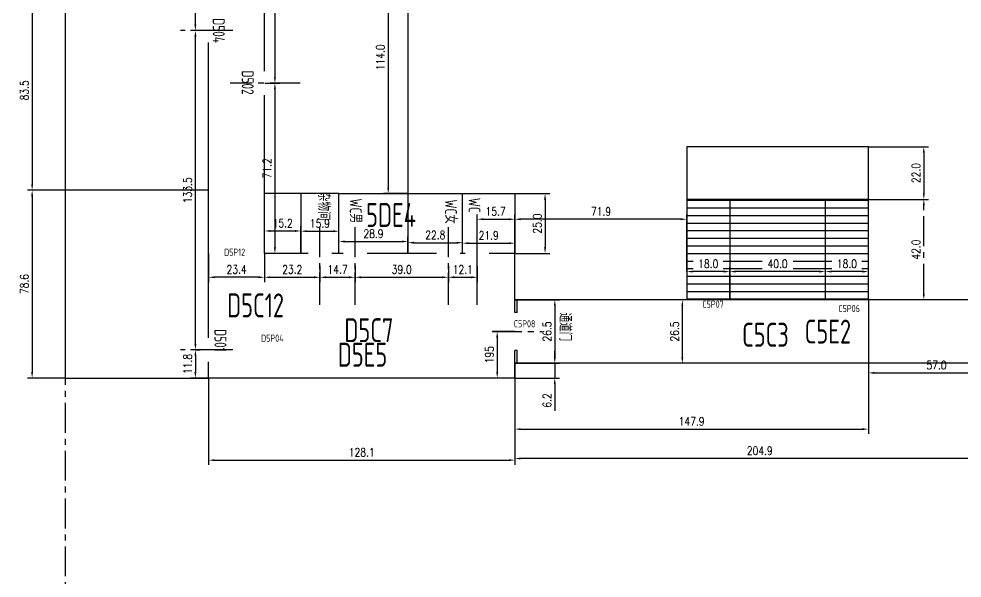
# Model space of a CAD drawing. Header units: millimetres. Extents: x -1254 to 4822, y -4397 to 16.
# Drawn here: x -19.3 to 375.2, y -1253.3 to -1019.4 of the extents above; entities that cross this region are included whole.
import ezdxf

# ---------------------------------------------------------------- set-up
doc = ezdxf.new("R2010")
doc.units = ezdxf.units.MM
doc.header["$LTSCALE"] = 10
doc.linetypes.add('CENTER', pattern=[2, 1.25, -0.25, 0.25, -0.25])
for name, color, linetype in [('1轮廓实线层', 7, 'Continuous'), ('3中心线层', 1, 'CENTER'), ('5剖面线层', 2, 'Continuous'), ('6文字层', 5, 'Continuous')]:
    doc.layers.add(name, color=color, linetype=linetype)
doc.styles.add('PC_TEXTSTYLE', font='gbenor.shx', dxfattribs={"width": 0.8, "bigfont": 'hzfs.shx'})
doc.styles.add('TH_GBDIM', font='romans.shx', dxfattribs={"width": 0.8, "bigfont": 'gbcbig.shx'})
doc.dimstyles.new('单位为厘米', dxfattribs={"dimtxt": 3.5, "dimasz": 2.5, "dimexe": 2, "dimexo": 0, "dimgap": 1.5, "dimtad": 1, "dimdec": 1, "dimzin": 0, "dimdsep": 46, "dimtxsty": 'TH_GBDIM', "dimcen": 2.5, "dimclrd": 1, "dimclre": 1, "dimclrt": 5, "dimadec": 0, "dimazin": 0, "dimtfac": 0.714286, "dimtdec": 1, "dimtmove": 0, "dimatfit": 3, "dimfxl": 1, "dimtzin": 0, "dimlwd": -1, "dimlwe": -1, "dimarcsym": 0})

# ---------------------------------------------------------------- blocks, each defined once
blk = doc.blocks.new('*D180')
at = {"layer": '1轮廓实线层', "color": 1, "transparency": 16777216}
for p, q in [((318.03, -1125.08), (318.03, -1123.08)), ((336.03, -1125.08), (336.03, -1123.08)), ((333.53, -1125.08), (320.53, -1125.08))]:
    blk.add_line(p, q, dxfattribs=at)
for points in [[(320.53, -1124.67), (320.53, -1125.5), (318.03, -1125.08)], [(333.53, -1124.67), (333.53, -1125.5), (336.03, -1125.08)]]:
    blk.add_solid(points, dxfattribs=at)
at = {"layer": 'Defpoints', "color": 0, "transparency": 16777216}
for p in [(318.03, -1125.08), (318.03, -1125.08), (336.03, -1125.08)]:
    blk.add_point(p, dxfattribs=at)
at = {"layer": '1轮廓实线层', "color": 5, "transparency": 16777216, "insert": (327.03, -1121.83), "char_height": 3.5, "attachment_point": 5, "style": 'TH_GBDIM'}
blk.add_mtext('18.0', dxfattribs=at)
blk = doc.blocks.new('*D181')
at = {"layer": '1轮廓实线层', "color": 1, "transparency": 16777216}
for p, q in [((188.13, -1117.5), (188.13, -1101.2)), ((257.53, -1103.2), (190.63, -1103.2)), ((260.03, -1125.08), (260.03, -1101.2))]:
    blk.add_line(p, q, dxfattribs=at)
for points in [[(190.63, -1102.78), (190.63, -1103.61), (188.13, -1103.2)], [(257.53, -1102.78), (257.53, -1103.61), (260.03, -1103.2)]]:
    blk.add_solid(points, dxfattribs=at)
at = {"layer": 'Defpoints', "color": 0, "transparency": 16777216}
for p in [(188.13, -1103.2), (188.13, -1117.5), (260.03, -1125.08)]:
    blk.add_point(p, dxfattribs=at)
at = {"layer": '1轮廓实线层', "color": 5, "transparency": 16777216, "insert": (224.2, -1099.95), "char_height": 3.5, "attachment_point": 5, "style": 'TH_GBDIM'}
blk.add_mtext('71.9', dxfattribs=at)
blk = doc.blocks.new('*D182')
at = {"layer": '3中心线层', "color": 1, "transparency": 16777216}
for p, q in [((260.03, -1094.9), (361.22, -1094.9)), ((359.22, -1134.4), (359.22, -1097.4)), ((369.09, -1136.9), (357.22, -1136.9))]:
    blk.add_line(p, q, dxfattribs=at)
for points in [[(358.8, -1097.4), (359.63, -1097.4), (359.22, -1094.9)], [(358.8, -1134.4), (359.63, -1134.4), (359.22, -1136.9)]]:
    blk.add_solid(points, dxfattribs=at)
at = {"layer": 'Defpoints', "color": 0, "transparency": 16777216}
for p in [(260.03, -1094.9), (359.22, -1094.9), (369.09, -1136.9)]:
    blk.add_point(p, dxfattribs=at)
at = {"layer": '3中心线层', "color": 5, "transparency": 16777216, "insert": (355.97, -1115.9), "char_height": 3.5, "attachment_point": 5, "rotation": 90, "style": 'TH_GBDIM'}
blk.add_mtext('42.0', dxfattribs=at)
blk = doc.blocks.new('*D183')
at = {"layer": '1轮廓实线层', "color": 1, "transparency": 16777216}
for p, q in [((278.03, -1136.9), (278.03, -1123.08)), ((318.03, -1125.08), (318.03, -1123.08)), ((315.53, -1125.08), (280.53, -1125.08))]:
    blk.add_line(p, q, dxfattribs=at)
for points in [[(280.53, -1124.67), (280.53, -1125.5), (278.03, -1125.08)], [(315.53, -1124.67), (315.53, -1125.5), (318.03, -1125.08)]]:
    blk.add_solid(points, dxfattribs=at)
at = {"layer": 'Defpoints', "color": 0, "transparency": 16777216}
for p in [(278.03, -1125.08), (318.03, -1125.08), (278.03, -1136.9)]:
    blk.add_point(p, dxfattribs=at)
at = {"layer": '1轮廓实线层', "color": 5, "transparency": 16777216, "insert": (298.03, -1121.83), "char_height": 3.5, "attachment_point": 5, "style": 'TH_GBDIM'}
blk.add_mtext('40.0', dxfattribs=at)
blk = doc.blocks.new('*D184')
at = {"layer": '1轮廓实线层', "color": 1, "transparency": 16777216}
for p, q in [((260.03, -1125.08), (260.03, -1123.08)), ((278.03, -1125.08), (278.03, -1123.08)), ((275.53, -1125.08), (262.53, -1125.08))]:
    blk.add_line(p, q, dxfattribs=at)
for points in [[(262.53, -1124.67), (262.53, -1125.5), (260.03, -1125.08)], [(275.53, -1124.67), (275.53, -1125.5), (278.03, -1125.08)]]:
    blk.add_solid(points, dxfattribs=at)
at = {"layer": 'Defpoints', "color": 0, "transparency": 16777216}
for p in [(260.03, -1125.08), (260.03, -1125.08), (278.03, -1125.08)]:
    blk.add_point(p, dxfattribs=at)
at = {"layer": '1轮廓实线层', "color": 5, "transparency": 16777216, "insert": (269.03, -1121.83), "char_height": 3.5, "attachment_point": 5, "style": 'TH_GBDIM'}
blk.add_mtext('18.0', dxfattribs=at)
blk = doc.blocks.new('*D185')
at = {"layer": '1轮廓实线层', "color": 1, "transparency": 16777216}
for p, q in [((188.13, -1163.4), (188.13, -1205.26)), ((393.03, -1187.9), (393.03, -1205.26)), ((390.53, -1203.26), (190.63, -1203.26))]:
    blk.add_line(p, q, dxfattribs=at)
for points in [[(190.63, -1202.84), (190.63, -1203.67), (188.13, -1203.26)], [(390.53, -1202.84), (390.53, -1203.67), (393.03, -1203.26)]]:
    blk.add_solid(points, dxfattribs=at)
at = {"layer": 'Defpoints', "color": 0, "transparency": 16777216}
for p in [(188.13, -1163.4), (393.03, -1187.9), (188.13, -1203.26)]:
    blk.add_point(p, dxfattribs=at)
at = {"layer": '1轮廓实线层', "color": 5, "transparency": 16777216, "insert": (290.58, -1200.01), "char_height": 3.5, "attachment_point": 5, "style": 'TH_GBDIM'}
blk.add_mtext('204.9', dxfattribs=at)
blk = doc.blocks.new('*D186')
at = {"layer": '1轮廓实线层', "color": 1, "transparency": 16777216}
for p, q in [((336.03, -1072.9), (361.22, -1072.9)), ((359.22, -1075.4), (359.22, -1092.4)), ((336.03, -1094.9), (361.22, -1094.9))]:
    blk.add_line(p, q, dxfattribs=at)
for points in [[(358.8, -1075.4), (359.63, -1075.4), (359.22, -1072.9)], [(358.8, -1092.4), (359.63, -1092.4), (359.22, -1094.9)]]:
    blk.add_solid(points, dxfattribs=at)
at = {"layer": 'Defpoints', "color": 0, "transparency": 16777216}
for p in [(336.03, -1072.9), (336.03, -1094.9), (359.22, -1094.9)]:
    blk.add_point(p, dxfattribs=at)
at = {"layer": '1轮廓实线层', "color": 5, "transparency": 16777216, "insert": (355.97, -1083.9), "char_height": 3.5, "attachment_point": 5, "rotation": 90, "style": 'TH_GBDIM'}
blk.add_mtext('22.0', dxfattribs=at)
blk = doc.blocks.new('*D198')
at = {"layer": '1轮廓实线层', "color": 1, "transparency": 16777216}
for p, q in [((87.78, -909.4), (89.78, -909.4)), ((87.78, -911.9), (87.78, -1043.8)), ((83.69, -1046.3), (89.78, -1046.3))]:
    blk.add_line(p, q, dxfattribs=at)
for points in [[(87.36, -911.9), (88.2, -911.9), (87.78, -909.4)], [(87.36, -1043.8), (88.2, -1043.8), (87.78, -1046.3)]]:
    blk.add_solid(points, dxfattribs=at)
at = {"layer": 'Defpoints', "color": 0, "transparency": 16777216}
for p in [(87.78, -909.4), (83.69, -1046.3), (87.78, -1046.3)]:
    blk.add_point(p, dxfattribs=at)
at = {"layer": '1轮廓实线层', "color": 5, "transparency": 16777216, "insert": (84.53, -977.85), "char_height": 3.5, "attachment_point": 5, "rotation": 90, "style": 'TH_GBDIM'}
blk.add_mtext('136.9', dxfattribs=at)
blk = doc.blocks.new('*D199')
at = {"layer": '1轮廓实线层', "color": 1, "transparency": 16777216}
for p, q in [((87.78, -1046.3), (89.78, -1046.3)), ((87.78, -1048.8), (87.78, -1115)), ((88.78, -1117.5), (85.78, -1117.5))]:
    blk.add_line(p, q, dxfattribs=at)
for points in [[(87.36, -1048.8), (88.2, -1048.8), (87.78, -1046.3)], [(87.36, -1115), (88.2, -1115), (87.78, -1117.5)]]:
    blk.add_solid(points, dxfattribs=at)
at = {"layer": 'Defpoints', "color": 0, "transparency": 16777216}
for p in [(87.78, -1046.3), (87.78, -1117.5), (88.78, -1117.5)]:
    blk.add_point(p, dxfattribs=at)
at = {"layer": '1轮廓实线层', "color": 5, "transparency": 16777216, "insert": (84.53, -1081.9), "char_height": 3.5, "attachment_point": 5, "rotation": 90, "style": 'TH_GBDIM'}
blk.add_mtext('71.2', dxfattribs=at)
blk = doc.blocks.new('*D200')
at = {"layer": '1轮廓实线层', "color": 1, "transparency": 16777216}
for p, q in [((83.43, -1117.5), (83.43, -1129.46)), ((106.63, -1122.67), (106.63, -1129.46)), ((85.93, -1127.46), (104.13, -1127.46))]:
    blk.add_line(p, q, dxfattribs=at)
for points in [[(85.93, -1127.05), (85.93, -1127.88), (83.43, -1127.46)], [(104.13, -1127.05), (104.13, -1127.88), (106.63, -1127.46)]]:
    blk.add_solid(points, dxfattribs=at)
at = {"layer": 'Defpoints', "color": 0, "transparency": 16777216}
for p in [(83.43, -1117.5), (106.63, -1122.67), (106.63, -1127.46)]:
    blk.add_point(p, dxfattribs=at)
at = {"layer": '1轮廓实线层', "color": 5, "transparency": 16777216, "insert": (95.03, -1124.21), "char_height": 3.5, "attachment_point": 5, "style": 'TH_GBDIM'}
blk.add_mtext('23.2', dxfattribs=at)
blk = doc.blocks.new('*D201')
at = {"layer": '1轮廓实线层', "color": 1, "transparency": 16777216}
for p, q in [((121.33, -1122.67), (121.33, -1129.46)), ((106.63, -1127.46), (106.63, -1125.46)), ((109.13, -1127.46), (118.83, -1127.46))]:
    blk.add_line(p, q, dxfattribs=at)
for points in [[(109.13, -1127.05), (109.13, -1127.88), (106.63, -1127.46)], [(118.83, -1127.05), (118.83, -1127.88), (121.33, -1127.46)]]:
    blk.add_solid(points, dxfattribs=at)
at = {"layer": 'Defpoints', "color": 0, "transparency": 16777216}
for p in [(121.33, -1122.67), (106.63, -1127.46), (121.33, -1127.46)]:
    blk.add_point(p, dxfattribs=at)
at = {"layer": '1轮廓实线层', "color": 5, "transparency": 16777216, "insert": (113.98, -1124.21), "char_height": 3.5, "attachment_point": 5, "style": 'TH_GBDIM'}
blk.add_mtext('14.7', dxfattribs=at)
blk = doc.blocks.new('*D202')
at = {"layer": '1轮廓实线层', "color": 1, "transparency": 16777216}
for p, q in [((160.33, -1122.67), (160.33, -1129.46)), ((121.33, -1127.46), (121.33, -1125.46)), ((123.83, -1127.46), (157.83, -1127.46))]:
    blk.add_line(p, q, dxfattribs=at)
for points in [[(123.83, -1127.05), (123.83, -1127.88), (121.33, -1127.46)], [(157.83, -1127.05), (157.83, -1127.88), (160.33, -1127.46)]]:
    blk.add_solid(points, dxfattribs=at)
at = {"layer": 'Defpoints', "color": 0, "transparency": 16777216}
for p in [(160.33, -1122.67), (121.33, -1127.46), (160.33, -1127.46)]:
    blk.add_point(p, dxfattribs=at)
at = {"layer": '1轮廓实线层', "color": 5, "transparency": 16777216, "insert": (140.83, -1124.21), "char_height": 3.5, "attachment_point": 5, "style": 'TH_GBDIM'}
blk.add_mtext('39.0', dxfattribs=at)
blk = doc.blocks.new('*D203')
at = {"layer": '1轮廓实线层', "color": 1, "transparency": 16777216}
for p, q in [((172.43, -1122.67), (172.43, -1129.46)), ((160.33, -1127.46), (160.33, -1125.46)), ((162.83, -1127.46), (169.93, -1127.46))]:
    blk.add_line(p, q, dxfattribs=at)
for points in [[(162.83, -1127.05), (162.83, -1127.88), (160.33, -1127.46)], [(169.93, -1127.05), (169.93, -1127.88), (172.43, -1127.46)]]:
    blk.add_solid(points, dxfattribs=at)
at = {"layer": 'Defpoints', "color": 0, "transparency": 16777216}
for p in [(172.43, -1122.67), (160.33, -1127.46), (172.43, -1127.46)]:
    blk.add_point(p, dxfattribs=at)
at = {"layer": '1轮廓实线层', "color": 5, "transparency": 16777216, "insert": (166.38, -1124.21), "char_height": 3.5, "attachment_point": 5, "style": 'TH_GBDIM'}
blk.add_mtext('12.1', dxfattribs=at)
blk = doc.blocks.new('*D204')
at = {"layer": '1轮廓实线层', "color": 1, "transparency": 16777216}
for p, q in [((172.43, -1127.46), (172.43, -1101.2)), ((174.93, -1103.2), (185.63, -1103.2)), ((188.13, -1117.5), (188.13, -1101.2))]:
    blk.add_line(p, q, dxfattribs=at)
for points in [[(174.93, -1102.78), (174.93, -1103.61), (172.43, -1103.2)], [(185.63, -1102.78), (185.63, -1103.61), (188.13, -1103.2)]]:
    blk.add_solid(points, dxfattribs=at)
at = {"layer": 'Defpoints', "color": 0, "transparency": 16777216}
for p in [(188.13, -1103.2), (188.13, -1117.5), (172.43, -1127.46)]:
    blk.add_point(p, dxfattribs=at)
at = {"layer": '1轮廓实线层', "color": 5, "transparency": 16777216, "insert": (180.07, -1099.95), "char_height": 3.5, "attachment_point": 5, "style": 'TH_GBDIM'}
blk.add_mtext('15.7', dxfattribs=at)
blk = doc.blocks.new('*D205')
at = {"layer": '1轮廓实线层', "color": 1, "transparency": 16777216}
for p, q in [((60.03, -1157.8), (52.52, -1157.8)), ((54.52, -1160.3), (54.52, -1167.1)), ((60.03, -1169.6), (52.52, -1169.6))]:
    blk.add_line(p, q, dxfattribs=at)
for points in [[(54.1, -1160.3), (54.94, -1160.3), (54.52, -1157.8)], [(54.1, -1167.1), (54.94, -1167.1), (54.52, -1169.6)]]:
    blk.add_solid(points, dxfattribs=at)
at = {"layer": 'Defpoints', "color": 0, "transparency": 16777216}
for p in [(60.03, -1157.8), (54.52, -1169.6), (60.03, -1169.6)]:
    blk.add_point(p, dxfattribs=at)
at = {"layer": '1轮廓实线层', "color": 5, "transparency": 16777216, "insert": (51.27, -1163.7), "char_height": 3.5, "attachment_point": 5, "rotation": 90, "style": 'TH_GBDIM'}
blk.add_mtext('11.8', dxfattribs=at)
blk = doc.blocks.new('*D206')
at = {"layer": '1轮廓实线层', "color": 1, "transparency": 16777216}
for p, q in [((59.27, -1024.3), (52.52, -1024.3)), ((54.52, -1155.3), (54.52, -1026.8)), ((54.52, -1157.8), (56.52, -1157.8))]:
    blk.add_line(p, q, dxfattribs=at)
for points in [[(54.1, -1026.8), (54.94, -1026.8), (54.52, -1024.3)], [(54.1, -1155.3), (54.94, -1155.3), (54.52, -1157.8)]]:
    blk.add_solid(points, dxfattribs=at)
at = {"layer": 'Defpoints', "color": 0, "transparency": 16777216}
for p in [(54.52, -1024.3), (59.27, -1024.3), (54.52, -1157.8)]:
    blk.add_point(p, dxfattribs=at)
at = {"layer": '1轮廓实线层', "color": 5, "transparency": 16777216, "insert": (51.27, -1091.05), "char_height": 3.5, "attachment_point": 5, "rotation": 90, "style": 'TH_GBDIM'}
blk.add_mtext('133.5', dxfattribs=at)
blk = doc.blocks.new('*D207')
at = {"layer": '1轮廓实线层', "color": 1, "transparency": 16777216}
for p, q in [((60.03, -990.8), (52.52, -990.8)), ((54.52, -1021.8), (54.52, -993.3)), ((54.52, -1024.3), (52.52, -1024.3))]:
    blk.add_line(p, q, dxfattribs=at)
for points in [[(54.1, -993.3), (54.94, -993.3), (54.52, -990.8)], [(54.1, -1021.8), (54.94, -1021.8), (54.52, -1024.3)]]:
    blk.add_solid(points, dxfattribs=at)
at = {"layer": 'Defpoints', "color": 0, "transparency": 16777216}
for p in [(54.52, -990.8), (60.03, -990.8), (54.52, -1024.3)]:
    blk.add_point(p, dxfattribs=at)
at = {"layer": '1轮廓实线层', "color": 5, "transparency": 16777216, "insert": (51.27, -1007.55), "char_height": 3.5, "attachment_point": 5, "rotation": 90, "style": 'TH_GBDIM'}
blk.add_mtext('33.5', dxfattribs=at)
blk = doc.blocks.new('*D228')
at = {"layer": '1轮廓实线层', "color": 1, "transparency": 16777216}
for p, q in [((336.03, -1136.9), (336.03, -1169.46)), ((393.03, -1163.4), (393.03, -1169.46)), ((338.53, -1167.46), (390.53, -1167.46))]:
    blk.add_line(p, q, dxfattribs=at)
for points in [[(338.53, -1167.04), (338.53, -1167.88), (336.03, -1167.46)], [(390.53, -1167.04), (390.53, -1167.88), (393.03, -1167.46)]]:
    blk.add_solid(points, dxfattribs=at)
at = {"layer": 'Defpoints', "color": 0, "transparency": 16777216}
for p in [(336.03, -1136.9), (393.03, -1163.4), (393.03, -1167.46)]:
    blk.add_point(p, dxfattribs=at)
at = {"layer": '1轮廓实线层', "color": 5, "transparency": 16777216, "insert": (364.53, -1164.21), "char_height": 3.5, "attachment_point": 5, "style": 'TH_GBDIM'}
blk.add_mtext('57.0', dxfattribs=at)
blk = doc.blocks.new('*D229')
at = {"layer": '1轮廓实线层', "color": 1, "transparency": 16777216}
for p, q in [((260.03, -1136.9), (256.2, -1136.9)), ((258.2, -1139.4), (258.2, -1160.9)), ((290.58, -1163.4), (256.2, -1163.4))]:
    blk.add_line(p, q, dxfattribs=at)
for points in [[(257.79, -1139.4), (258.62, -1139.4), (258.2, -1136.9)], [(257.79, -1160.9), (258.62, -1160.9), (258.2, -1163.4)]]:
    blk.add_solid(points, dxfattribs=at)
at = {"layer": 'Defpoints', "color": 0, "transparency": 16777216}
for p in [(260.03, -1136.9), (258.2, -1163.4), (290.58, -1163.4)]:
    blk.add_point(p, dxfattribs=at)
at = {"layer": '1轮廓实线层', "color": 5, "transparency": 16777216, "insert": (254.95, -1150.15), "char_height": 3.5, "attachment_point": 5, "rotation": 90, "style": 'TH_GBDIM'}
blk.add_mtext('26.5', dxfattribs=at)
blk = doc.blocks.new('*D230')
at = {"layer": '1轮廓实线层', "color": 1, "transparency": 16777216}
for p, q in [((188.13, -1150.15), (178.77, -1150.15)), ((180.77, -1152.65), (180.77, -1167.1)), ((188.13, -1169.6), (178.77, -1169.6))]:
    blk.add_line(p, q, dxfattribs=at)
for points in [[(180.35, -1152.65), (181.18, -1152.65), (180.77, -1150.15)], [(180.35, -1167.1), (181.18, -1167.1), (180.77, -1169.6)]]:
    blk.add_solid(points, dxfattribs=at)
at = {"layer": 'Defpoints', "color": 0, "transparency": 16777216}
for p in [(188.13, -1150.15), (180.77, -1169.6), (188.13, -1169.6)]:
    blk.add_point(p, dxfattribs=at)
at = {"layer": '1轮廓实线层', "color": 5, "transparency": 16777216, "insert": (177.52, -1159.87), "char_height": 3.5, "attachment_point": 5, "rotation": 90, "style": 'TH_GBDIM'}
blk.add_mtext('{195}{}{}', dxfattribs=at)
blk = doc.blocks.new('*D234')
at = {"layer": '1轮廓实线层', "color": 1, "transparency": 16777216}
for p, q in [((60.03, -1117.6), (60.03, -1129.46)), ((83.43, -1117.5), (83.43, -1129.46)), ((80.93, -1127.46), (62.53, -1127.46))]:
    blk.add_line(p, q, dxfattribs=at)
for points in [[(62.53, -1127.05), (62.53, -1127.88), (60.03, -1127.46)], [(80.93, -1127.05), (80.93, -1127.88), (83.43, -1127.46)]]:
    blk.add_solid(points, dxfattribs=at)
at = {"layer": 'Defpoints', "color": 0, "transparency": 16777216}
for p in [(60.03, -1117.6), (83.43, -1117.5), (60.03, -1127.46)]:
    blk.add_point(p, dxfattribs=at)
at = {"layer": '1轮廓实线层', "color": 5, "transparency": 16777216, "insert": (71.73, -1124.21), "char_height": 3.5, "attachment_point": 5, "style": 'TH_GBDIM'}
blk.add_mtext('23.4', dxfattribs=at)
blk = doc.blocks.new('*D466')
at = {"layer": '6文字层', "color": 1, "transparency": 16777216}
for p, q in [((0, -1007.55), (-15.78, -1007.55)), ((-13.78, -1010.05), (-13.78, -1088.55)), ((0, -1091.05), (-15.78, -1091.05))]:
    blk.add_line(p, q, dxfattribs=at)
for points in [[(-14.19, -1010.05), (-13.36, -1010.05), (-13.78, -1007.55)], [(-14.19, -1088.55), (-13.36, -1088.55), (-13.78, -1091.05)]]:
    blk.add_solid(points, dxfattribs=at)
at = {"layer": 'Defpoints', "color": 0, "transparency": 16777216}
for p in [(0, -1007.55), (-13.78, -1091.05), (0, -1091.05)]:
    blk.add_point(p, dxfattribs=at)
at = {"layer": '6文字层', "color": 5, "transparency": 16777216, "insert": (-17.03, -1049.3), "char_height": 3.5, "attachment_point": 5, "rotation": 90, "style": 'TH_GBDIM'}
blk.add_mtext('83.5', dxfattribs=at)
blk = doc.blocks.new('*D467')
at = {"layer": '6文字层', "color": 1, "transparency": 16777216}
for p, q in [((0, -1091.05), (-15.78, -1091.05)), ((-13.78, -1093.55), (-13.78, -1167.1)), ((0, -1169.6), (-15.78, -1169.6))]:
    blk.add_line(p, q, dxfattribs=at)
for points in [[(-14.19, -1093.55), (-13.36, -1093.55), (-13.78, -1091.05)], [(-14.19, -1167.1), (-13.36, -1167.1), (-13.78, -1169.6)]]:
    blk.add_solid(points, dxfattribs=at)
at = {"layer": 'Defpoints', "color": 0, "transparency": 16777216}
for p in [(0, -1091.05), (-13.78, -1169.6), (0, -1169.6)]:
    blk.add_point(p, dxfattribs=at)
at = {"layer": '6文字层', "color": 5, "transparency": 16777216, "insert": (-17.03, -1130.33), "char_height": 3.5, "attachment_point": 5, "rotation": 90, "style": 'TH_GBDIM'}
blk.add_mtext('78.6', dxfattribs=at)
blk = doc.blocks.new('*D483')
at = {"layer": '6文字层', "color": 1, "transparency": 16777216}
for p, q in [((143.43, -978.48), (133.17, -978.48)), ((135.17, -980.98), (135.17, -1090)), ((143.43, -1092.5), (133.17, -1092.5))]:
    blk.add_line(p, q, dxfattribs=at)
for points in [[(134.75, -980.98), (135.59, -980.98), (135.17, -978.48)], [(134.75, -1090), (135.59, -1090), (135.17, -1092.5)]]:
    blk.add_solid(points, dxfattribs=at)
at = {"layer": 'Defpoints', "color": 0, "transparency": 16777216}
for p in [(143.43, -978.48), (135.17, -1092.5), (143.43, -1092.5)]:
    blk.add_point(p, dxfattribs=at)
at = {"layer": '6文字层', "color": 5, "transparency": 16777216, "insert": (131.92, -1035.49), "char_height": 3.5, "attachment_point": 5, "rotation": 90, "style": 'TH_GBDIM'}
blk.add_mtext('114.0', dxfattribs=at)
blk = doc.blocks.new('*D485')
at = {"layer": '6文字层', "color": 1, "transparency": 16777216}
for p, q in [((60.03, -1169.6), (60.03, -1205.94)), ((188.13, -1169.6), (188.13, -1205.94)), ((62.53, -1203.94), (185.63, -1203.94))]:
    blk.add_line(p, q, dxfattribs=at)
for points in [[(62.53, -1203.53), (62.53, -1204.36), (60.03, -1203.94)], [(185.63, -1203.53), (185.63, -1204.36), (188.13, -1203.94)]]:
    blk.add_solid(points, dxfattribs=at)
at = {"layer": 'Defpoints', "color": 0, "transparency": 16777216}
for p in [(60.03, -1169.6), (188.13, -1169.6), (188.13, -1203.94)]:
    blk.add_point(p, dxfattribs=at)
at = {"layer": '6文字层', "color": 5, "transparency": 16777216, "insert": (124.08, -1200.69), "char_height": 3.5, "attachment_point": 5, "style": 'TH_GBDIM'}
blk.add_mtext('128.1', dxfattribs=at)
blk = doc.blocks.new('*D486')
at = {"layer": '6文字层', "color": 1, "transparency": 16777216}
for p, q in [((188.13, -1092.5), (202.78, -1092.5)), ((200.78, -1095), (200.78, -1115)), ((188.13, -1117.5), (202.78, -1117.5))]:
    blk.add_line(p, q, dxfattribs=at)
for points in [[(200.36, -1095), (201.19, -1095), (200.78, -1092.5)], [(200.36, -1115), (201.19, -1115), (200.78, -1117.5)]]:
    blk.add_solid(points, dxfattribs=at)
at = {"layer": 'Defpoints', "color": 0, "transparency": 16777216}
for p in [(188.13, -1092.5), (188.13, -1117.5), (200.78, -1117.5)]:
    blk.add_point(p, dxfattribs=at)
at = {"layer": '6文字层', "color": 5, "transparency": 16777216, "insert": (197.53, -1105), "char_height": 3.5, "attachment_point": 5, "rotation": 90, "style": 'TH_GBDIM'}
blk.add_mtext('25.0', dxfattribs=at)
blk = doc.blocks.new('*D487')
at = {"layer": '6文字层', "color": 1, "transparency": 16777216}
for p, q in [((83.43, -1117.5), (83.43, -1106.1)), ((85.93, -1108.1), (96.12, -1108.1)), ((98.62, -1117.5), (98.62, -1106.1))]:
    blk.add_line(p, q, dxfattribs=at)
for points in [[(85.93, -1107.68), (85.93, -1108.52), (83.43, -1108.1)], [(96.12, -1107.68), (96.12, -1108.52), (98.62, -1108.1)]]:
    blk.add_solid(points, dxfattribs=at)
at = {"layer": 'Defpoints', "color": 0, "transparency": 16777216}
for p in [(98.62, -1108.1), (83.43, -1117.5), (98.62, -1117.5)]:
    blk.add_point(p, dxfattribs=at)
at = {"layer": '6文字层', "color": 5, "transparency": 16777216, "insert": (91.03, -1104.85), "char_height": 3.5, "attachment_point": 5, "style": 'TH_GBDIM'}
blk.add_mtext('15.2', dxfattribs=at)
blk = doc.blocks.new('*D488')
at = {"layer": '6文字层', "color": 1, "transparency": 16777216}
for p, q in [((98.62, -1117.5), (98.62, -1106.2)), ((101.12, -1108.2), (112.06, -1108.2)), ((114.56, -1117.5), (114.56, -1106.2))]:
    blk.add_line(p, q, dxfattribs=at)
for points in [[(101.12, -1107.79), (101.12, -1108.62), (98.62, -1108.2)], [(112.06, -1107.79), (112.06, -1108.62), (114.56, -1108.2)]]:
    blk.add_solid(points, dxfattribs=at)
at = {"layer": 'Defpoints', "color": 0, "transparency": 16777216}
for p in [(114.56, -1108.2), (98.62, -1117.5), (114.56, -1117.5)]:
    blk.add_point(p, dxfattribs=at)
at = {"layer": '6文字层', "color": 5, "transparency": 16777216, "insert": (106.59, -1104.95), "char_height": 3.5, "attachment_point": 5, "style": 'TH_GBDIM'}
blk.add_mtext('15.9', dxfattribs=at)
blk = doc.blocks.new('*D489')
at = {"layer": '6文字层', "color": 1, "transparency": 16777216}
for p, q in [((114.56, -1117.5), (114.56, -1110.51)), ((117.06, -1112.51), (140.93, -1112.51)), ((143.43, -1117.5), (143.43, -1110.51))]:
    blk.add_line(p, q, dxfattribs=at)
for points in [[(117.06, -1112.09), (117.06, -1112.93), (114.56, -1112.51)], [(140.93, -1112.09), (140.93, -1112.93), (143.43, -1112.51)]]:
    blk.add_solid(points, dxfattribs=at)
at = {"layer": 'Defpoints', "color": 0, "transparency": 16777216}
for p in [(143.43, -1112.51), (114.56, -1117.5), (143.43, -1117.5)]:
    blk.add_point(p, dxfattribs=at)
at = {"layer": '6文字层', "color": 5, "transparency": 16777216, "insert": (129, -1109.26), "char_height": 3.5, "attachment_point": 5, "style": 'TH_GBDIM'}
blk.add_mtext('28.9', dxfattribs=at)
blk = doc.blocks.new('*D490')
at = {"layer": '6文字层', "color": 1, "transparency": 16777216}
for p, q in [((143.43, -1117.5), (143.43, -1111.01)), ((166.28, -1117.5), (166.28, -1111.01)), ((145.93, -1113.01), (163.78, -1113.01))]:
    blk.add_line(p, q, dxfattribs=at)
for points in [[(145.93, -1112.59), (145.93, -1113.43), (143.43, -1113.01)], [(163.78, -1112.59), (163.78, -1113.43), (166.28, -1113.01)]]:
    blk.add_solid(points, dxfattribs=at)
at = {"layer": 'Defpoints', "color": 0, "transparency": 16777216}
for p in [(166.28, -1113.01), (143.43, -1117.5), (166.28, -1117.5)]:
    blk.add_point(p, dxfattribs=at)
at = {"layer": '6文字层', "color": 5, "transparency": 16777216, "insert": (154.86, -1109.76), "char_height": 3.5, "attachment_point": 5, "style": 'TH_GBDIM'}
blk.add_mtext('22.8', dxfattribs=at)
blk = doc.blocks.new('*D491')
at = {"layer": '6文字层', "color": 1, "transparency": 16777216}
for p, q in [((166.28, -1117.5), (166.28, -1111.21)), ((188.13, -1117.5), (188.13, -1111.21)), ((168.78, -1113.21), (185.63, -1113.21))]:
    blk.add_line(p, q, dxfattribs=at)
for points in [[(168.78, -1112.79), (168.78, -1113.63), (166.28, -1113.21)], [(185.63, -1112.79), (185.63, -1113.63), (188.13, -1113.21)]]:
    blk.add_solid(points, dxfattribs=at)
at = {"layer": 'Defpoints', "color": 0, "transparency": 16777216}
for p in [(188.13, -1113.21), (166.28, -1117.5), (188.13, -1117.5)]:
    blk.add_point(p, dxfattribs=at)
at = {"layer": '6文字层', "color": 5, "transparency": 16777216, "insert": (177.21, -1109.96), "char_height": 3.5, "attachment_point": 5, "style": 'TH_GBDIM'}
blk.add_mtext('21.9', dxfattribs=at)
blk = doc.blocks.new('*D493')
at = {"layer": '6文字层', "color": 1, "transparency": 16777216}
for p, q in [((336.03, -1163.4), (336.03, -1192.96)), ((188.13, -1169.6), (188.13, -1192.96)), ((190.63, -1190.96), (333.53, -1190.96))]:
    blk.add_line(p, q, dxfattribs=at)
for points in [[(190.63, -1190.55), (190.63, -1191.38), (188.13, -1190.96)], [(333.53, -1190.55), (333.53, -1191.38), (336.03, -1190.96)]]:
    blk.add_solid(points, dxfattribs=at)
at = {"layer": 'Defpoints', "color": 0, "transparency": 16777216}
for p in [(336.03, -1163.4), (188.13, -1169.6), (336.03, -1190.96)]:
    blk.add_point(p, dxfattribs=at)
at = {"layer": '6文字层', "color": 5, "transparency": 16777216, "insert": (262.08, -1187.71), "char_height": 3.5, "attachment_point": 5, "style": 'TH_GBDIM'}
blk.add_mtext('147.9', dxfattribs=at)
blk = doc.blocks.new('*D494')
at = {"layer": '6文字层', "color": 1, "transparency": 16777216}
for p, q in [((204.85, -1160.9), (204.85, -1158.4)), ((188.13, -1163.4), (206.85, -1163.4)), ((204.85, -1163.4), (204.85, -1169.6)), ((188.13, -1169.6), (206.85, -1169.6)), ((204.85, -1172.1), (204.85, -1183.33))]:
    blk.add_line(p, q, dxfattribs=at)
for points in [[(204.43, -1160.9), (205.27, -1160.9), (204.85, -1163.4)], [(204.43, -1172.1), (205.27, -1172.1), (204.85, -1169.6)]]:
    blk.add_solid(points, dxfattribs=at)
at = {"layer": 'Defpoints', "color": 0, "transparency": 16777216}
for p in [(188.13, -1163.4), (188.13, -1169.6), (204.85, -1169.6)]:
    blk.add_point(p, dxfattribs=at)
at = {"layer": '6文字层', "color": 5, "transparency": 16777216, "insert": (201.6, -1178.97), "char_height": 3.5, "attachment_point": 5, "rotation": 90, "style": 'TH_GBDIM'}
blk.add_mtext('6.2', dxfattribs=at)
blk = doc.blocks.new('*D495')
at = {"layer": '6文字层', "color": 1, "transparency": 16777216}
for p, q in [((188.13, -1136.9), (206.85, -1136.9)), ((204.85, -1139.4), (204.85, -1160.9)), ((188.13, -1163.4), (206.85, -1163.4))]:
    blk.add_line(p, q, dxfattribs=at)
for points in [[(204.43, -1139.4), (205.27, -1139.4), (204.85, -1136.9)], [(204.43, -1160.9), (205.27, -1160.9), (204.85, -1163.4)]]:
    blk.add_solid(points, dxfattribs=at)
at = {"layer": 'Defpoints', "color": 0, "transparency": 16777216}
for p in [(188.13, -1136.9), (188.13, -1163.4), (204.85, -1163.4)]:
    blk.add_point(p, dxfattribs=at)
at = {"layer": '6文字层', "color": 5, "transparency": 16777216, "insert": (201.6, -1150.15), "char_height": 3.5, "attachment_point": 5, "rotation": 90, "style": 'TH_GBDIM'}
blk.add_mtext('26.5', dxfattribs=at)

msp = doc.modelspace()

# ---------------------------------------------------------------- hatches: boundary and pattern name
at = {"layer": '5剖面线层'}
h = msp.add_hatch(dxfattribs=at)
h.set_pattern_fill('ANSI31', color=256, angle=-45, style=0)
h.set_pattern_definition([(360, (-1946.5132, -444.4), (2e-15, 3.175), [])])
h.paths.add_polyline_path([(336.032, -1136.9), (336.032, -1094.9), (318.032, -1094.9), (318.032, -1136.9)])
h.paths.add_polyline_path([(318.032, -1136.9), (318.032, -1094.9), (278.032, -1094.9), (278.032, -1136.9)])
h.paths.add_polyline_path([(278.032, -1136.9), (278.032, -1094.9), (260.032, -1094.9), (260.032, -1136.9)])
h.paths.add_polyline_path([(320.757, -1124.459), (333.307, -1124.459), (333.307, -1119.209), (320.757, -1119.209)], flags=16)
h.paths.add_polyline_path([(291.557, -1124.459), (304.507, -1124.459), (304.507, -1119.209), (291.557, -1119.209)], flags=16)
h.paths.add_polyline_path([(262.757, -1124.459), (275.307, -1124.459), (275.307, -1119.209), (262.757, -1119.209)], flags=16)

# ---------------------------------------------------------------- linework, layer by layer
at = {"layer": '1轮廓实线层'}
for p, q in [((0, 0), (0, -1169.6)), ((143.432, -673.4), (143.432, -1117.5)), ((83.432, -1041.3), (83.432, -914.4)), ((60.032, -1152.8), (60.032, -1029.3)), ((83.432, -1117.5), (83.432, -1051.3)), ((336.032, -1072.9), (260.032, -1072.9)), ((260.032, -1072.9), (260.032, -1136.9)), ((336.032, -1136.9), (336.032, -1072.9)), ((60.032, -1091.05), (0, -1091.05)), ((98.622, -1092.5), (83.432, -1092.5)), ((114.562, -1092.5), (98.622, -1092.5)), ((98.622, -1092.5), (98.622, -1117.5)), ((114.562, -1117.5), (114.562, -1092.5)), ((114.562, -1092.5), (188.132, -1092.5)), ((166.279, -1117.5), (166.279, -1092.5)), ((188.132, -1092.5), (188.132, -1117.5)), ((336.032, -1094.9), (260.032, -1094.9)), ((278.032, -1094.9), (278.032, -1136.9)), ((318.032, -1136.9), (318.032, -1094.9)), ((101.632, -1117.5), (83.432, -1117.5)), ((116.332, -1117.5), (111.632, -1117.5)), ((155.332, -1117.5), (126.332, -1117.5)), ((167.432, -1117.5), (165.332, -1117.5)), ((188.132, -1117.5), (177.432, -1117.5)), ((188.132, -1142.15), (188.132, -1117.5)), ((393.032, -1136.9), (188.132, -1136.9)), ((188.132, -1142.15), (188.132, -1136.9)), ((189.132, -1142.15), (189.132, -1136.9)), ((189.132, -1142.15), (188.132, -1142.15)), ((188.132, -1163.4), (188.132, -1158.15)), ((188.132, -1169.6), (188.132, -1158.15)), ((189.132, -1158.15), (188.132, -1158.15)), ((189.132, -1163.4), (189.132, -1158.15)), ((60.032, -1169.6), (60.032, -1162.8)), ((393.032, -1163.4), (188.132, -1163.4)), ((0, -1169.6), (60.032, -1169.6)), ((188.132, -1169.6), (60.032, -1169.6))]:
    msp.add_line(p, q, dxfattribs=at)
at = {"layer": '3中心线层'}
for p, q in [((0, 0), (0, -4397.172)), ((70.216, -1024.3), (48.317, -1024.3)), ((98.279, -1046.3), (69.108, -1046.3)), ((106.632, -1139.032), (106.632, -1106.317)), ((121.332, -1139.032), (121.332, -1106.317)), ((160.332, -1139.032), (160.332, -1106.317)), ((172.432, -1139.032), (172.432, -1106.317)), ((178.622, -1150.15), (199.641, -1150.15)), ((70.216, -1157.8), (48.317, -1157.8))]:
    msp.add_line(p, q, dxfattribs=at)

# ---------------------------------------------------------------- texts
at = {"layer": '6文字层', "char_height": 5, "attachment_point": 1, "rotation": 270, "style": 'PC_TEXTSTYLE'}
for s, insert in [('D504', (66.775, -1019.145)), ('D502', (78.908, -1041.005)), ('杂物间', (110.844, -1091.764)), ('WC男', (124.109, -1094.533)), ('WC女', (163.902, -1094.938)), ('WC', (173.748, -1094.231)), ('通道门', (211.744, -1142.234)), ('D501', (67.491, -1149.158))]:
    msp.add_mtext_dynamic_manual_height_columns(s, width=17.95718, gutter_width=25, heights=[0], dxfattribs=dict(at, insert=insert))
at = {"layer": '6文字层', "attachment_point": 1, "style": 'PC_TEXTSTYLE'}
for s, heights, insert, char_height in [('5DE4', [0], (125.946, -1096.43), 10), ('D5P12', [2.196], (66.548, -1115.509), 3), ('D5C12', [0], (67.792, -1134.214), 10), ('C5P07', [0], (266.581, -1137.227), 3), ('C5P06', [0], (323.476, -1139.048), 3), ('D5C7', [0], (116.843, -1144.595), 10), ('C5P08', [0], (187.691, -1145.403), 3), ('C5C3', [0], (283.188, -1146.509), 10), ('C5E2', [0], (309.389, -1145.172), 10), ('D5P04', [0], (82.018, -1151.446), 3), ('D5E5', [0], (114.094, -1154.862), 10)]:
    msp.add_mtext_dynamic_manual_height_columns(s, width=13.35893, gutter_width=25, heights=heights, dxfattribs=dict(at, insert=insert, char_height=char_height))

# ---------------------------------------------------------------- dimensions: what is measured, and where the dimension line sits
at = {"layer": '1轮廓实线层'}
for base, p1, p2, picture, middle in [((87.78, -1046.3), (87.78, -909.4), (83.693, -1046.3), '*D198', (84.53, -977.85)), ((54.521, -990.8), (54.521, -1024.3), (60.032, -990.8), '*D207', (51.271, -1007.55)), ((54.521, -1024.3), (54.521, -1157.8), (59.266, -1024.3), '*D206', (51.271, -1091.05)), ((87.78, -1117.5), (87.78, -1046.3), (88.78, -1117.5), '*D199', (84.53, -1081.9)), ((359.218, -1094.9), (336.032, -1072.9), (336.032, -1094.9), '*D186', (355.968, -1083.9)), ((258.204, -1163.4), (260.032, -1136.9), (290.582, -1163.4), '*D229', (254.954, -1150.15)), ((54.521, -1169.6), (60.032, -1157.8), (60.032, -1169.6), '*D205', (51.271, -1163.7))]:
    dim = msp.add_linear_dim(base=base, p1=p1, p2=p2, angle=270, dimstyle='单位为厘米', dxfattribs=at)
    dim.commit()
    dim.dimension.update_dxf_attribs({"geometry": picture, "text_midpoint": middle})
for base, p1, p2, picture, middle in [((188.132, -1103.196), (172.432, -1127.463), (188.132, -1117.5), '*D204', (180.066, -1103.196)), ((188.132, -1103.196), (260.032, -1125.084), (188.132, -1117.5), '*D181', (224.201, -1103.196)), ((172.432, -1127.463), (160.332, -1127.463), (172.432, -1122.675), '*D203', (166.382, -1127.463)), ((393.032, -1167.461), (336.032, -1136.9), (393.032, -1163.4), '*D228', (364.532, -1167.461))]:
    dim = msp.add_linear_dim(base=base, p1=p1, p2=p2, dimstyle='单位为厘米', dxfattribs=at)
    dim.commit()
    dim.dimension.update_dxf_attribs({"geometry": picture, "text_midpoint": middle, "dimtype": 160})
for base, p1, p2, picture, middle in [((60.032, -1127.463), (83.432, -1117.5), (60.032, -1117.603), '*D234', (71.732, -1124.213)), ((106.632, -1127.463), (83.432, -1117.5), (106.632, -1122.675), '*D200', (95.032, -1124.213)), ((260.032, -1125.084), (278.032, -1125.084), (260.032, -1125.084), '*D184', (269.032, -1121.834)), ((278.032, -1125.084), (318.032, -1125.084), (278.032, -1136.9), '*D183', (298.032, -1121.834)), ((318.032, -1125.084), (336.032, -1125.084), (318.032, -1125.084), '*D180', (327.032, -1121.834)), ((121.332, -1127.463), (106.632, -1127.463), (121.332, -1122.675), '*D201', (113.982, -1124.213)), ((160.332, -1127.463), (121.332, -1127.463), (160.332, -1122.675), '*D202', (140.832, -1124.213)), ((188.132, -1203.257), (393.032, -1187.9), (188.132, -1163.4), '*D185', (290.582, -1200.007))]:
    dim = msp.add_linear_dim(base=base, p1=p1, p2=p2, dimstyle='单位为厘米', dxfattribs=at)
    dim.commit()
    dim.dimension.update_dxf_attribs({"geometry": picture, "text_midpoint": middle})
dim = msp.add_linear_dim(base=(180.766, -1169.6), p1=(188.132, -1150.15), p2=(188.132, -1169.6), angle=270, text='{195}{}{}', dimstyle='单位为厘米', override={"dimgap": 1.5, "dimtad": 1, "dimjust": 0, "dimdec": 1, "dimlfac": 10, "dimse1": 0, "dimse2": 0, "dimsd1": 0, "dimsd2": 0}, dxfattribs=at)
dim.commit()
dim.dimension.update_dxf_attribs({"geometry": '*D230', "text_midpoint": (177.516, -1159.875)})
at = {"layer": '3中心线层'}
dim = msp.add_linear_dim(base=(359.218, -1094.9), p1=(369.088, -1136.9), p2=(260.032, -1094.9), angle=270, dimstyle='单位为厘米', dxfattribs=at)
dim.commit()
dim.dimension.update_dxf_attribs({"geometry": '*D182', "text_midpoint": (355.968, -1115.9)})
at = {"layer": '6文字层'}
for base, p1, p2, picture, middle in [((135.172, -1092.5), (143.432, -978.483), (143.432, -1092.5), '*D483', (131.922, -1035.491)), ((-13.777, -1091.05), (0, -1007.55), (0, -1091.05), '*D466', (-17.027, -1049.3)), ((-13.777138849, -1169.6), (0, -1091.05), (0, -1169.6), '*D467', (-17.027138849, -1130.325)), ((200.775, -1117.5), (188.132, -1092.5), (188.132, -1117.5), '*D486', (197.525, -1105)), ((204.851, -1163.4), (188.132, -1136.9), (188.132, -1163.4), '*D495', (201.601, -1150.15)), ((204.851, -1169.6), (188.132, -1163.4), (188.132, -1169.6), '*D494', (201.601, -1178.967))]:
    dim = msp.add_linear_dim(base=base, p1=p1, p2=p2, angle=90, dimstyle='单位为厘米', dxfattribs=at)
    dim.commit()
    dim.dimension.update_dxf_attribs({"geometry": picture, "text_midpoint": middle})
for base, p1, p2, picture, middle in [((98.622, -1108.102), (83.432, -1117.5), (98.622, -1117.5), '*D487', (91.027, -1104.852)), ((114.562, -1108.205), (98.622, -1117.5), (114.562, -1117.5), '*D488', (106.592, -1104.955)), ((143.432, -1112.511), (114.562, -1117.5), (143.432, -1117.5), '*D489', (128.997, -1109.261)), ((166.279, -1113.012), (143.432, -1117.5), (166.279, -1117.5), '*D490', (154.855, -1109.762)), ((188.132, -1113.211), (166.279, -1117.5), (188.132, -1117.5), '*D491', (177.205, -1109.961)), ((336.032, -1190.963), (188.132, -1169.6), (336.032, -1163.4), '*D493', (262.082, -1187.713)), ((188.132, -1203.943), (60.032, -1169.6), (188.132, -1169.6), '*D485', (124.082, -1200.693))]:
    dim = msp.add_linear_dim(base=base, p1=p1, p2=p2, dimstyle='单位为厘米', dxfattribs=at)
    dim.commit()
    dim.dimension.update_dxf_attribs({"geometry": picture, "text_midpoint": middle})

doc.saveas('drawing.dxf')
